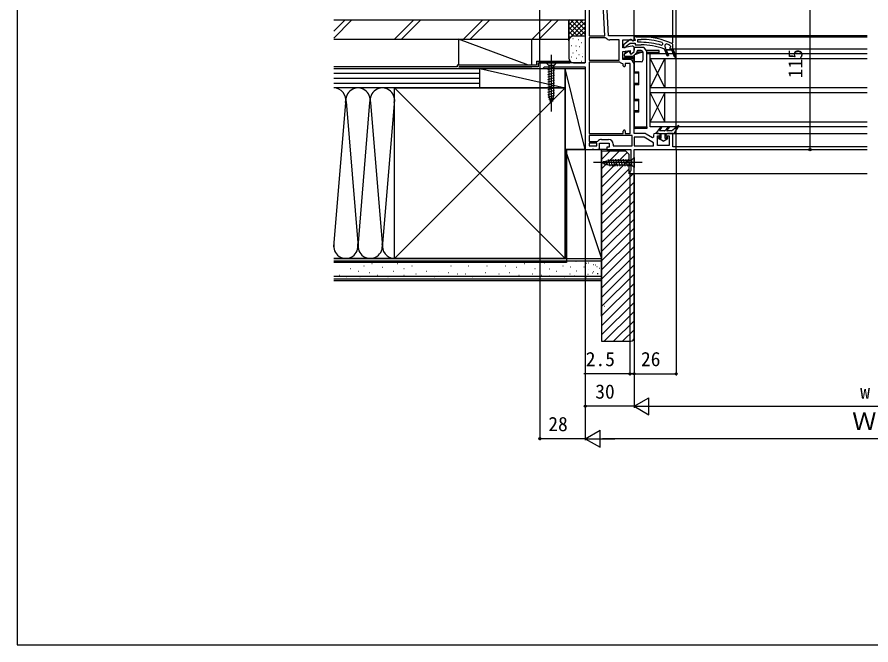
# Model space of a CAD drawing. Units: millimetres, scale not verified. Extents: x -525 to 525, y -783 to 778.
# Drawn here: x -525 to 1, y -783 to -396 of the extents above; entities that cross this region are included whole.
import ezdxf
from ezdxf.enums import TextEntityAlignment as Align

# ---------------------------------------------------------------- set-up
doc = ezdxf.new("R2010")
doc.units = ezdxf.units.MM
doc.header["$LTSCALE"] = 4
for name, color, linetype in [('0-2_YKK_11', 7, 'Continuous'), ('0-3_YKK_12', 2, 'Continuous'), ('0-4_YKK_13', 4, 'Continuous'), ('0-6_YKK_D', 6, 'Continuous'), ('0-7_YKK_ZWAK', 7, 'Continuous'), ('0-8_YSS_K', 3, 'Continuous'), ('0-9_YSS_KE', 3, 'Continuous')]:
    doc.layers.add(name, color=color, linetype=linetype)
doc.styles.add('ＭＳ ゴシック', font='')
doc.styles.get('ＭＳ ゴシック').set_extended_font_data('MS Gothic')

msp = doc.modelspace()

# ---------------------------------------------------------------- linework, layer by layer
at = {"layer": '0-2_YKK_11'}
for p, q in [((-129.8, -467.7), (-132, -467.7)), ((-165.1, -471.4), (-160.7, -471.4))]:
    msp.add_line(p, q, dxfattribs=at)
for points in [[(-175, -363.7), (-175, -424.3), (-203, -424.3), (-203, -427.7), (-201.1, -427.7), (-200.6, -427.2), (-200.1, -426.7), (-175, -426.7), (-175, -477.7), (-170.758, -477.7), (-170.575, -477.58), (-170.025, -477.58), (-169.842, -477.7), (-167.2, -477.7)], [(-146.174, -413.915), (-151.8, -414.907), (-151.8, -410.1), (-146.444, -410.1), (-145.576, -410.642), (-145, -410.323), (-145, -407.7), (-160.642, -407.7), (-162.95, -363.648)], [(-162.076, -409.076), (-162.458, -408.9), (-172.6, -408.9), (-172.6, -422.6)], [(-172.6, -422.6), (-154.2, -422.6), (-154.2, -410.1), (-159.865, -410.1)], [(-147.517, -410.113), (-151.501, -413.225), (-151.501, -414.7), (-150.399, -414.7), (-149.9, -414.225), (-149.708, -413.855), (-147.462, -412.1), (-144.301, -412.1), (-144.301, -413.2), (-140.633, -413.2)], [(-140.633, -408.2), (-145.001, -408.2), (-145.001, -409.3), (-144.563, -409.796), (-144.301, -410.094), (-144.301, -410.5), (-145.701, -410.5), (-146.101, -410.3)], [(-140.633, -411.6), (-142.701, -411.6), (-142.701, -409.8), (-140.633, -409.8)], [(-147.9, -422.2), (-151.8, -422.2), (-151.8, -417.344), (-147.4, -416.568), (-147.4, -418.7), (-146.5, -418.7), (-145, -417.2), (-145, -414.9)], [(-127.756, -411.709), (-127.401, -412.187), (-127.401, -413.024), (-128.048, -413.501)], [(-119.972, -420.448), (-121.663, -416.2), (-125.14, -416.2), (-123.766, -419.652), (-124.509, -419.948), (-126.001, -416.2), (-126.001, -415.7), (-125.501, -415.7), (-125.426, -415.11), (-125.801, -414.625), (-125.801, -414.6), (-125.801, -413.065), (-125.126, -412.596)], [(-122.901, -413.495), (-122.601, -413.953), (-122.601, -414.625), (-122.976, -415.11), (-122.901, -415.7), (-121.001, -415.7), (-119.229, -420.152), (-121.001, -415.7), (-121.001, -412.918), (-121.29, -412.465)], [(-126.618, -415.67), (-126.447, -415.7), (-126.001, -415.7), (-126.001, -416.2), (-124.509, -419.948), (-123.766, -419.652), (-125.14, -416.2), (-121.663, -416.2), (-119.972, -420.448)], [(-172.6, -423.8), (-172.6, -467.7), (-151.6, -467.7), (-151.6, -466.3)], [(-153.455, -423.938), (-153.8, -423.8), (-172.6, -423.8)], [(-151.6, -426), (-151.6, -425.084), (-152.048, -424.587)], [(-150.4, -466.3), (-150.4, -467.7), (-147.4, -467.7), (-147.4, -424.6), (-150.4, -424.6), (-150.4, -426)], [(-138.973, -467.7), (-145, -467.7), (-145, -425.1)], [(-166.2, -476.7), (-166.2, -473.8), (-160.2, -473.8), (-160.2, -476.2), (-161.8, -476.2), (-161.8, -477.7), (-147, -477.7), (-147, -490.608), (-147.25, -490.904), (-147.5, -491.2), (-147.5, -492.7), (-145, -492.7), (-145, -477.7), (-119, -477.7), (-119, -475.9), (-121, -475.9), (-121, -467.7), (-124.3, -467.7)], [(-146.2, -468.9), (-172.6, -468.9), (-172.6, -472.6), (-167.692, -472.6), (-167.31, -472.422)], [(-157.8, -474.3), (-157.8, -475.3), (-146.2, -475.3), (-146.2, -468.9)], [(-133, -468.7), (-133, -470.045), (-133.567, -470.373), (-137.523, -468.089)], [(-125.3, -468.7), (-125.3, -469.2), (-123.4, -469.2), (-123.4, -475.2), (-130.6, -475.2), (-130.6, -469.2), (-128.8, -469.2), (-128.8, -468.7)]]:
    msp.add_lwpolyline(points, dxfattribs=at)
for points in [[(-163.045, -407.7), (-165.278, -365.1), (-172.6, -365.1), (-172.6, -407.7)], [(-145, -475.3), (-133, -475.3), (-133, -473.471), (-138.839, -470.1), (-145, -470.1)], [(-172.6, -475.3), (-168, -475.3), (-168, -473.8), (-172.6, -473.8)]]:
    msp.add_lwpolyline(points, close=True, dxfattribs=at)
for centre, radius, start, end in [((-159.865, -407.2), 2.9, 220.32022, 270.00001), ((-146.901, -410.9), 1, 36.86989, 128.08672), ((-140.633, -454.2), 46, 65.13402, 89.99999), ((-140.633, -454.2), 44.4, 73.13981, 90.00001), ((-146, -414.9), 1, 360, 99.99998), ((-140.633, -454.2), 42.6, 72.81723, 90.00001), ((-140.633, -454.2), 41, 70.01112, 90.00001), ((-140.633, -454.2), 44.4, 66.46078, 69.55779), ((-119.601, -420.3), 0.4, 201.69939, 21.69941), ((-119.601, -420.3), 0.4, 201.69939, 21.69941), ((-151.8, -422.2), 2.4, 226.39716, 264.0622), ((-151, -426), 0.6, 179.99999, 0.00001), ((-147.9, -425.1), 2.9, 0.00001, 89.99999), ((-151, -466.3), 0.6, 359.99999, 180.00001), ((-138.973, -470.6), 2.9, 60.00001, 90.00002), ((-132, -468.7), 1, 90.00001, 179.99999), ((-129.8, -468.7), 1, 0.00001, 89.99999), ((-124.3, -468.7), 1, 90.00001, 179.99999), ((-165.1, -474.3), 2.9, 90.00001, 139.63901), ((-160.7, -474.3), 2.9, 0.00001, 89.99999), ((-167.2, -476.7), 1, 270.00001, 359.99999)]:
    msp.add_arc(centre, radius, start, end, dxfattribs=at)
at = {"layer": '0-3_YKK_12'}
for p, q in [((-1.458, -407.7), (-145.501, -407.7)), ((-143.736, -408.202), (-1.458, -408.201)), ((-135, -463.7), (-135, -418.701)), ((-1.458, -418.701), (-135, -418.701)), ((-121.001, -415.7), (-1.458, -415.7)), ((-135, -439.7), (-125.947, -421.691)), ((-135, -421.7), (-125.947, -439.691)), ((-1.458, -421.7), (-135, -421.7)), ((-125.947, -421.691), (-125.947, -439.691)), ((-1.458, -439.7), (-135, -439.7)), ((-135, -460.7), (-125.947, -442.7)), ((-135, -442.7), (-125.947, -460.7)), ((-1.458, -442.7), (-135, -442.7)), ((-125.947, -460.7), (-125.947, -442.7)), ((-1.458, -460.7), (-135, -460.7)), ((-1.458, -463.7), (-135, -463.7)), ((-121.501, -467.7), (-1.458, -467.7)), ((-169.841, -477.7), (-170.758, -477.7)), ((-161.299, -477.7), (-167.199, -477.7)), ((-1.458, -475.9), (-119.501, -475.9)), ((-119.501, -477.7), (-1.458, -477.7)), ((-1.458, -492.7), (-146.539, -492.7))]:
    msp.add_line(p, q, dxfattribs=at)
at = {"layer": '0-4_YKK_13'}
for p, q in [((-145.02, -414.7), (-145, -414.7)), ((-145, -414.9), (-145, -414.7)), ((-145, -414.9), (-145, -416.493)), ((-139.721, -414.7), (-144.8, -414.7)), ((-137.066, -417.118), (-138.55, -415.263)), ((-196, -419.3), (-196, -454.3)), ((-151, -419.247), (-151, -419.9)), ((-148.352, -417.236), (-150.872, -419.001)), ((-150.7, -420.2), (-145.879, -420.2)), ((-150.5, -418.74), (-150.5, -417.115)), ((-150.5, -420.9), (-150.5, -420.2)), ((-150.2, -417.062), (-150.2, -418.53)), ((-150.2, -420.2), (-150.2, -420.9)), ((-149.017, -420.62), (-147.782, -420.2)), ((-147.915, -417.2), (-148.237, -417.2)), ((-147.4, -417.893), (-147.742, -417.3)), ((-145.525, -420.054), (-143.146, -417.675)), ((-145, -419.528), (-145, -423.7)), ((-143.172, -417.7), (-139.5, -417.7)), ((-143, -417.321), (-143, -416.9)), ((-142.8, -416.7), (-140.5, -416.7)), ((-140.6, -416.7), (-142.8, -416.7)), ((-140.5, -416.7), (-140.6, -416.7)), ((-139.75, -417.039), (-139.75, -417.7)), ((-139.5, -417.7), (-139.5, -422.7)), ((-139.5, -418.701), (-139.5, -418.701)), ((-129.8, -416.7), (-137.4, -416.7)), ((-137, -463.7), (-137, -417.305)), ((-137, -417.7), (-129.8, -417.7)), ((-137, -417.7), (-137, -418.701)), ((-129.5, -418.701), (-137, -418.701)), ((-129.8, -417.7), (-129.5, -417.7)), ((-129.5, -418.701), (-129.5, -417.7)), ((-192.9, -424.3), (-199.1, -424.3)), ((-199.1, -424.3), (-197.55, -425.85)), ((-197.55, -425.85), (-197.55, -444.384)), ((-194.45, -425.85), (-197.55, -425.85)), ((-192.9, -424.3), (-194.45, -425.85)), ((-194.45, -444.384), (-194.45, -425.85)), ((-151.3, -422.2), (-151.3, -421.5)), ((-151, -421.2), (-145.3, -421.2)), ((-151, -421.5), (-151, -421.2)), ((-145.3, -421.5), (-151, -421.5)), ((-150.2, -420.9), (-150.5, -420.9)), ((-146.842, -422.4), (-145, -422.4)), ((-145, -422.7), (-146.272, -422.7)), ((-145.3, -421.2), (-145.3, -421.5)), ((-145, -423.7), (-145, -429.7)), ((-140.5, -423.7), (-145, -423.7)), ((-198.1, -428.276), (-193.9, -427.151)), ((-198.1, -429.829), (-193.9, -428.704)), ((-198.1, -431.382), (-193.9, -430.257)), ((-145, -429.7), (-142, -429.7)), ((-142, -437.7), (-142, -429.7)), ((-198.1, -432.935), (-193.9, -431.81)), ((-198.1, -434.488), (-193.9, -433.363)), ((-198.1, -436.041), (-193.9, -434.916)), ((-198.1, -437.594), (-193.9, -436.469)), ((-198.1, -439.147), (-193.9, -438.021)), ((-198.1, -440.7), (-193.9, -439.574)), ((-198.1, -442.253), (-193.9, -441.127)), ((-145, -436.7), (-142, -436.7)), ((-145, -437.7), (-145, -436.7)), ((-145, -437.7), (-145, -446.7)), ((-142, -437.7), (-145, -437.7)), ((-198.1, -443.806), (-193.9, -442.68)), ((-197.841, -445.289), (-193.9, -444.233)), ((-196, -449.3), (-197.55, -444.384)), ((-197.39, -446.721), (-194.354, -445.908)), ((-196, -449.3), (-194.45, -444.384)), ((-145, -446.7), (-142, -446.7)), ((-142, -454.7), (-142, -446.7)), ((-196.938, -448.153), (-194.888, -447.604)), ((-145, -453.7), (-142, -453.7)), ((-145, -454.7), (-145, -453.7)), ((-145, -454.7), (-145, -463.7)), ((-142, -454.7), (-145, -454.7)), ((-121.844, -466.152), (-117.895, -462.772)), ((-145, -463.7), (-137, -463.7)), ((-137, -464.7), (-144, -464.7)), ((-137, -463.7), (-137, -464.7)), ((-128.615, -463.854), (-131.237, -467.216)), ((-131, -467.7), (-120.3, -467.7)), ((-129.173, -465.877), (-127.984, -464.345)), ((-127.722, -466.2), (-129.015, -466.2)), ((-128.3, -470.755), (-128.3, -467.7)), ((-126.187, -466.2), (-127.322, -466.2)), ((-126.041, -466.136), (-123.893, -463.828)), ((-125.8, -470.755), (-125.8, -467.7)), ((-124.695, -465.864), (-123.307, -464.372)), ((-121.974, -466.2), (-124.548, -466.2)), ((-120.3, -467.7), (-117.446, -463.16)), ((-129.368, -470.2), (-129.6, -470.2)), ((-129.475, -471), (-129.6, -471)), ((-127.05, -472.4), (-129.475, -471)), ((-128.3, -470.755), (-129.168, -470.254)), ((-127.05, -472.4), (-124.625, -471)), ((-125.8, -470.755), (-124.932, -470.254)), ((-124.5, -470.2), (-124.732, -470.2)), ((-124.5, -471), (-124.625, -471)), ((-159.506, -483.6), (-158.38, -487.8)), ((-157.953, -483.6), (-156.827, -487.8)), ((-156.4, -483.6), (-155.274, -487.8)), ((-154.847, -483.6), (-153.721, -487.8)), ((-153.294, -483.6), (-152.169, -487.8)), ((-151.741, -483.6), (-150.616, -487.8)), ((-150.188, -483.6), (-149.063, -487.8)), ((-148.635, -483.6), (-147.51, -487.8)), ((-145, -482.6), (-146.55, -484.15)), ((-145, -482.6), (-145, -488.8)), ((-140, -485.7), (-170, -485.7)), ((-165, -485.7), (-160.084, -484.15)), ((-165, -485.7), (-160.084, -487.25)), ((-163.853, -484.762), (-163.304, -486.812)), ((-162.421, -484.31), (-161.608, -487.347)), ((-160.989, -483.859), (-159.933, -487.8)), ((-160.084, -484.15), (-146.55, -484.15)), ((-146.55, -487.25), (-160.084, -487.25)), ((-146.55, -484.15), (-146.55, -487.25)), ((-145, -488.8), (-146.55, -487.25))]:
    msp.add_line(p, q, dxfattribs=at)
for points in [[(-144.583, -419.112), (-140.435, -417.7), (-139.5, -417.7)], [(-129.5, -417.7), (-129.5, -416.7), (-129.8, -416.7)], [(-151.3, -421.5), (-151, -421.5), (-151, -422.2)], [(-150.2, -421.2), (-150.2, -420.9), (-145, -420.9)], [(-142, -430.7), (-145, -430.7), (-145, -429.7)], [(-142, -447.7), (-145, -447.7), (-145, -446.7)]]:
    msp.add_lwpolyline(points, dxfattribs=at)
for centre, radius, start, end in [((-144.8, -414.9), 0.2, 90, 180), ((-139.721, -416.2), 1.5, 38.65981, 90), ((-150.7, -419.247), 0.3, 125, 180), ((-150.7, -419.9), 0.3, 180, 270), ((-149.5, -419.2), 1.5, 221.81031, 228.18969), ((-149.5, -419.2), 1.5, 242.18186, 288.79043), ((-148.237, -417.4), 0.2, 90, 125), ((-147.915, -417.4), 0.2, 30, 90), ((-145.879, -419.7), 0.5, 270, 315), ((-143.5, -417.321), 0.5, 315, 0), ((-142.8, -416.9), 0.2, 90, 180), ((-140.5, -417.7), 1, 0, 90), ((-137.3, -417.305), 0.3, 0, 38.65981), ((-151, -421.5), 0.3, 90, 180), ((-150.8, -420.9), 0.3, 270, 0), ((-145.3, -420.9), 0.3, 270, 0), ((-145.3, -420.9), 0.6, 270, 300), ((-140.5, -422.7), 1, 270, 0), ((-117.7, -463), 0.3, 327.84718, 130.56105), ((-144, -463.7), 1, 180, 270), ((-131, -467.4), 0.3, 142.05449, 270), ((-129.015, -466), 0.2, 142.18768, 270), ((-128.3, -464.1), 0.4, 322.18768, 142.05449), ((-127.522, -466.2), 0.2, 0, 180), ((-126.187, -466), 0.2, 270, 317.0674), ((-124.548, -466), 0.2, 137.0674, 270), ((-123.6, -464.1), 0.4, 317.0674, 137.0674), ((-121.974, -466), 0.2, 270, 310.56105), ((-129.6, -470.6), 0.4, 90, 270), ((-129.368, -470.6), 0.4, 60, 90), ((-124.732, -470.6), 0.4, 90, 120), ((-124.5, -470.6), 0.4, 270, 90)]:
    msp.add_arc(centre, radius, start, end, dxfattribs=at)
at = {"layer": '0-6_YKK_D'}
for p, q in [((-203.001, -423.8), (-203.001, -341.7)), ((-145, -407.2), (-145, -341.7)), ((-145, -407.2), (-145, -341.7)), ((-121.001, -411.918), (-121.001, -341.7)), ((-121.001, -411.918), (-121.001, -341.7)), ((-119, -475.4), (-119, -341.7)), ((-36.601, -362.7), (-36.601, -477.7)), ((-203.001, -428.2), (-203.001, -656.7)), ((-175.001, -478.2), (-175.001, -636.7)), ((-175.001, -478.2), (-175.001, -656.7)), ((-175.001, -478.2), (-175.001, -656.7)), ((-119.001, -478.2), (-119.001, -616.7)), ((-147.5, -493.2), (-147.5, -616.7)), ((-145.001, -493.2), (-145.001, -616.7)), ((-145.001, -493.2), (-145.001, -616.7)), ((-145, -493.2), (-145, -636.7)), ((-145, -493.2), (-145, -636.7)), ((-147.5, -615.7), (-175.827, -615.7)), ((-145.001, -615.7), (-147.5, -615.7)), ((-145.001, -615.7), (-142.451, -615.7)), ((-145.001, -615.7), (-119.001, -615.7)), ((-145, -635.7), (-135.907, -630.45)), ((-135.907, -640.95), (-135.907, -630.45)), ((-145, -635.7), (-175.001, -635.7)), ((-145, -635.7), (-135.907, -640.95)), ((-145, -635.7), (-126.813, -635.7)), ((-134.5, -635.7), (134.5, -635.7)), ((-175.001, -655.7), (-165.907, -650.45)), ((-165.907, -660.95), (-165.907, -650.45)), ((-175.001, -655.7), (-203.001, -655.7)), ((-175.001, -655.7), (-165.907, -660.95)), ((-175.001, -655.7), (-156.814, -655.7)), ((164.499, -655.7), (-164.501, -655.7))]:
    msp.add_line(p, q, dxfattribs=at)
for centre in [(-36.601, -477.7), (-147.5, -615.7), (-145.001, -615.7), (-145.001, -615.7), (-119.001, -615.7), (-175.001, -635.7), (-203.001, -655.7)]:
    msp.add_circle(centre, 0.637, dxfattribs=at)
at = {"layer": '0-7_YKK_ZWAK'}
msp.add_line((-525, 747.3), (-525, -782.7), dxfattribs=at)
msp.add_lwpolyline([(-525, -782.7), (525, -782.7), (525, 747.3)], dxfattribs=at)
at = {"layer": '0-8_YSS_K'}
for p, q in [((-322.964, -397.699), (-329.994, -404.729)), ((-318.721, -397.699), (-329.994, -408.971)), ((-280.538, -397.699), (-292.538, -409.699)), ((-276.295, -397.699), (-288.295, -409.699)), ((-238.111, -397.699), (-250.111, -409.699)), ((-233.869, -397.699), (-245.869, -409.699)), ((-207.685, -409.699), (-195.685, -397.699)), ((-191.442, -397.699), (-203.442, -409.699)), ((-185.203, -397.699), (-175, -397.699)), ((-185.203, -410.699), (-185.203, -397.699)), ((-176.345, -397.699), (-185.203, -406.557)), ((-179.174, -397.699), (-185.203, -403.728)), ((-182.002, -397.699), (-185.203, -400.9)), ((-184.83, -397.699), (-185.203, -398.072)), ((-175, -399.182), (-185.203, -409.385)), ((-176.889, -407.699), (-185.203, -399.385)), ((-175, -406.76), (-184.061, -397.699)), ((-175, -403.932), (-181.233, -397.699)), ((-175, -401.103), (-178.404, -397.699)), ((-175, -398.275), (-175.576, -397.699)), ((-179.718, -407.699), (-185.203, -402.214)), ((-175, -402.011), (-180.688, -407.699)), ((-175, -404.839), (-177.86, -407.699)), ((-253.003, -409.699), (-208.003, -409.699)), ((-208.003, -425.699), (-208.003, -409.699)), ((-182.529, -407.717), (-185.203, -405.042)), ((-184.408, -408.665), (-185.203, -407.871)), ((-182.398, -409.367), (-182.598, -409.367)), ((-182.203, -407.699), (-175, -407.699)), ((-179.06, -410.034), (-179.26, -410.034)), ((-185.203, -410.699), (-185.203, -421.3)), ((-183.399, -413.706), (-183.599, -413.706)), ((-180.729, -414.04), (-180.929, -414.04)), ((-178.392, -414.374), (-178.592, -414.374)), ((-177.204, -411.865), (-177.404, -411.865)), ((-182.398, -418.38), (-182.598, -418.38)), ((-180.126, -416.833), (-180.326, -416.833)), ((-178.726, -419.381), (-178.926, -419.381)), ((-176.723, -420.489), (-176.923, -420.489)), ((-176.419, -418.294), (-176.619, -418.294)), ((-183.399, -420.822), (-183.599, -420.822)), ((-182.203, -424.3), (-175.203, -424.3)), ((-180.395, -421.654), (-180.595, -421.654)), ((-180.061, -424.161), (-180.261, -424.161)), ((-177.391, -423.493), (-177.591, -423.493)), ((-329.994, -427.699), (-240, -427.699)), ((-329.994, -430.699), (-240, -430.699)), ((-208.003, -427.699), (-253.003, -427.699)), ((-240, -427.699), (-187.5, -439.699)), ((-240, -439.699), (-240, -427.699)), ((-175, -477.699), (-187.5, -427.699)), ((-329.994, -433.699), (-240, -433.699)), ((-329.994, -436.699), (-240, -436.699)), ((-292.5, -439.699), (-329.994, -439.699)), ((-240, -439.699), (-329.994, -439.699)), ((-187.5, -544.699), (-292.5, -439.699)), ((-187.5, -439.699), (-292.5, -544.699)), ((-292.506, -446.893), (-299.842, -535.667)), ((-322.661, -448.764), (-330, -537.58)), ((-322.39, -448.144), (-315, -537.58)), ((-315, -537.58), (-307.658, -448.731)), ((-307.342, -448.731), (-300, -537.58)), ((-187.5, -477.699), (-165, -477.699)), ((-187.5, -544.699), (-187.5, -477.699)), ((-187.5, -477.699), (-165, -544.699)), ((-165, -567.699), (-165, -477.699)), ((-154.167, -478.699), (-165, -489.533)), ((-159.823, -478.699), (-165, -483.876)), ((-149.255, -479.444), (-165, -495.189)), ((-148, -483.846), (-165, -500.846)), ((-148, -489.503), (-165, -506.503)), ((-145.539, -492.699), (-165, -512.16)), ((-145, -497.817), (-165, -517.817)), ((-145, -503.474), (-165, -523.474)), ((-145, -509.131), (-165, -529.131)), ((-145, -514.787), (-165, -534.787)), ((-145, -520.444), (-165, -540.444)), ((-145, -526.101), (-165, -546.101)), ((-145, -531.758), (-165, -551.758)), ((-145, -537.415), (-165, -557.415)), ((-292.5, -544.699), (-329.994, -544.699)), ((-329.994, -546.199), (-165, -546.199)), ((-319.513, -546.441), (-319.713, -546.441)), ((-297.26, -546.441), (-297.46, -546.441)), ((-193.481, -546.918), (-193.681, -546.918)), ((-187.5, -544.699), (-165, -544.699)), ((-180.684, -546.529), (-180.884, -546.529)), ((-145, -543.072), (-165, -563.072)), ((-326.106, -547.265), (-326.306, -547.265)), ((-319.513, -551.061), (-319.713, -551.061)), ((-311.271, -549.413), (-311.471, -549.413)), ((-306.326, -548.089), (-306.526, -548.089)), ((-299.733, -550.237), (-299.933, -550.237)), ((-290.667, -548.089), (-290.867, -548.089)), ((-286.546, -551.061), (-286.746, -551.061)), ((-281.601, -549.413), (-281.801, -549.413)), ((-274.184, -547.265), (-274.384, -547.265)), ((-265.118, -547.265), (-265.318, -547.265)), ((-257.701, -549.413), (-257.901, -549.413)), ((-251.931, -547.265), (-252.131, -547.265)), ((-246.986, -549.413), (-247.186, -549.413)), ((-241.217, -547.265), (-241.417, -547.265)), ((-235.448, -549.413), (-235.648, -549.413)), ((-228.924, -547.265), (-229.124, -547.265)), ((-223.979, -549.413), (-224.179, -549.413)), ((-217.385, -550.237), (-217.585, -550.237)), ((-212.44, -548.089), (-212.64, -548.089)), ((-205.847, -551.061), (-206.047, -551.061)), ((-204.199, -547.265), (-204.399, -547.265)), ((-200.108, -547.698), (-200.308, -547.698)), ((-196.99, -551.316), (-197.19, -551.316)), ((-188.54, -549.413), (-188.74, -549.413)), ((-184.192, -550.147), (-184.392, -550.147)), ((-175.617, -550.147), (-175.817, -550.147)), ((-174.166, -547.91), (-174.366, -547.91)), ((-172.916, -547.513), (-173.116, -547.513)), ((-172.726, -551.801), (-172.926, -551.801)), ((-169.818, -548.643), (-170.018, -548.643)), ((-168.587, -548.907), (-168.787, -548.907)), ((-167.605, -549.813), (-167.805, -549.813)), ((-166.081, -550.982), (-166.281, -550.982)), ((-145, -548.729), (-165, -568.729)), ((-329.994, -555.699), (-165, -555.699)), ((-326.106, -555.182), (-326.306, -555.182)), ((-321.985, -556.006), (-322.185, -556.006)), ((-314.568, -552.71), (-314.768, -552.71)), ((-313.743, -556.006), (-313.943, -556.006)), ((-307.974, -553.534), (-308.174, -553.534)), ((-303.029, -555.182), (-303.229, -555.182)), ((-296.436, -556.006), (-296.636, -556.006)), ((-293.139, -552.71), (-293.339, -552.71)), ((-286.546, -555.182), (-286.746, -555.182)), ((-279.129, -554.358), (-279.329, -554.358)), ((-272.535, -552.71), (-272.735, -552.71)), ((-267.59, -556.006), (-267.79, -556.006)), ((-265.118, -552.71), (-265.318, -552.71)), ((-259.349, -553.534), (-259.549, -553.534)), ((-253.58, -554.358), (-253.78, -554.358)), ((-248.635, -554.358), (-248.835, -554.358)), ((-244.514, -556.006), (-244.714, -556.006)), ((-236.272, -553.534), (-236.472, -553.534)), ((-228.099, -554.358), (-228.299, -554.358)), ((-221.506, -553.534), (-221.706, -553.534)), ((-215.737, -555.182), (-215.937, -555.182)), ((-207.495, -554.358), (-207.695, -554.358)), ((-201.726, -555.182), (-201.926, -555.182)), ((-196.8, -555.604), (-197, -555.604)), ((-192.661, -552.71), (-192.861, -552.71)), ((-187.688, -556.006), (-187.888, -556.006)), ((-184.419, -554.358), (-184.619, -554.358)), ((-181.463, -555.604), (-181.663, -555.604)), ((-180.455, -552.486), (-180.655, -552.486)), ((-174.686, -552.378), (-174.886, -552.378)), ((-174.496, -556.665), (-174.696, -556.665)), ((-173.314, -554.503), (-173.514, -554.503)), ((-170.357, -553.771), (-170.557, -553.771)), ((-170.045, -552.855), (-170.245, -552.855)), ((-167.416, -554.1), (-167.616, -554.1)), ((-167.089, -554.1), (-167.289, -554.1)), ((-145, -554.385), (-165, -574.385)), ((-329.994, -558.199), (-165, -558.199)), ((-145, -560.042), (-165, -580.042)), ((-145, -566.105), (-165, -586.105)), ((-145, -571.762), (-165, -591.762)), ((-163.276, -574.206), (-163.476, -574.206)), ((-145, -577.419), (-163.281, -595.7)), ((-145, -583.076), (-157.624, -595.7)), ((-145, -588.64), (-152.06, -595.7))]:
    msp.add_line(p, q, dxfattribs=at)
msp.add_lwpolyline([(-210.003, -425.699), (-253.003, -409.699), (-253.003, -425.699)], dxfattribs=at)
for points in [[(-240, -439.699), (-240, -427.699), (-187.5, -427.699), (-187.5, -439.699)], [(-187.5, -477.699), (-187.5, -427.699), (-175, -427.699), (-175, -477.699)]]:
    msp.add_lwpolyline(points, close=True, dxfattribs=at)
for centre, radius, start, end in [((-182.203, -410.699), 3, 90, 180), ((-182.203, -421.3), 3, 180, 270), ((-330, -447.199), 7.5, 348.21621, 89.95067), ((-315, -447.199), 7.5, 348.21621, 191.78332), ((-300, -447.199), 7.5, 348.21621, 191.78332), ((-322.5, -537.199), 7.5, 168.21646, 11.78354), ((-307.5, -537.199), 7.5, 168.21646, 11.78354), ((-292.5, -537.199), 7.5, 168.21646, 270)]:
    msp.add_arc(centre, radius, start, end, dxfattribs=at)
at = {"layer": '0-9_YSS_KE'}
for p, q in [((-329.994, -409.699), (-185.203, -409.699)), ((-254, -425.699), (-254, -426.699)), ((-205, -423.199), (-184.526, -423.199)), ((-204, -424.199), (-184.526, -424.199)), ((-254, -426.699), (-329.994, -426.699)), ((-292.5, -453.664), (-292.5, -439.699)), ((-292.5, -544.699), (-292.5, -447.199)), ((-186.5, -477.699), (-186.5, -547.199)), ((-329.994, -544.699), (-165, -544.699)), ((-186.5, -547.199), (-329.994, -547.199)), ((-329.994, -557.199), (-165, -557.199)), ((-165, -580.199), (-165, -567.699))]:
    msp.add_line(p, q, dxfattribs=at)
for points in [[(-329.994, -397.699), (-185.203, -397.699), (-185.203, -409.699)], [(-205, -423.199), (-205, -425.699), (-254, -425.699)], [(-204, -424.199), (-204, -426.699), (-253, -426.699)], [(-292.5, -439.699), (-187.5, -439.699), (-187.5, -544.699), (-292.5, -544.699)], [(-165, -478.7), (-165, -595.7), (-147, -595.7)], [(-145, -593.7), (-145, -492.7), (-148, -492.7), (-148, -480.7), (-150, -478.7), (-165, -478.7)]]:
    msp.add_lwpolyline(points, dxfattribs=at)
msp.add_arc((-147, -593.7), 2, 270.00001, 359.99999, dxfattribs=at)

# ---------------------------------------------------------------- texts
at = {"layer": '0-6_YKK_D', "style": 'ＭＳ ゴシック'}
msp.add_text('115', height=8.798, rotation=90, dxfattribs=at).set_placement((-38.601, -433.768), align=Align.BOTTOM_LEFT)
for s, height, p in [('2.5', 8.798, (-174.714, -613.7)), ('26', 8.798, (-140.694, -613.7)), ('30', 8.798, (-168.864, -633.7)), ('w', 8.798, (-5.659, -633.7)), ('Ｗ', 11, (-10.654, -653.7)), ('28', 8.798, (-197.762, -653.7))]:
    msp.add_text(s, height=height, dxfattribs=at).set_placement(p, align=Align.BOTTOM_LEFT)

doc.saveas('drawing.dxf')
